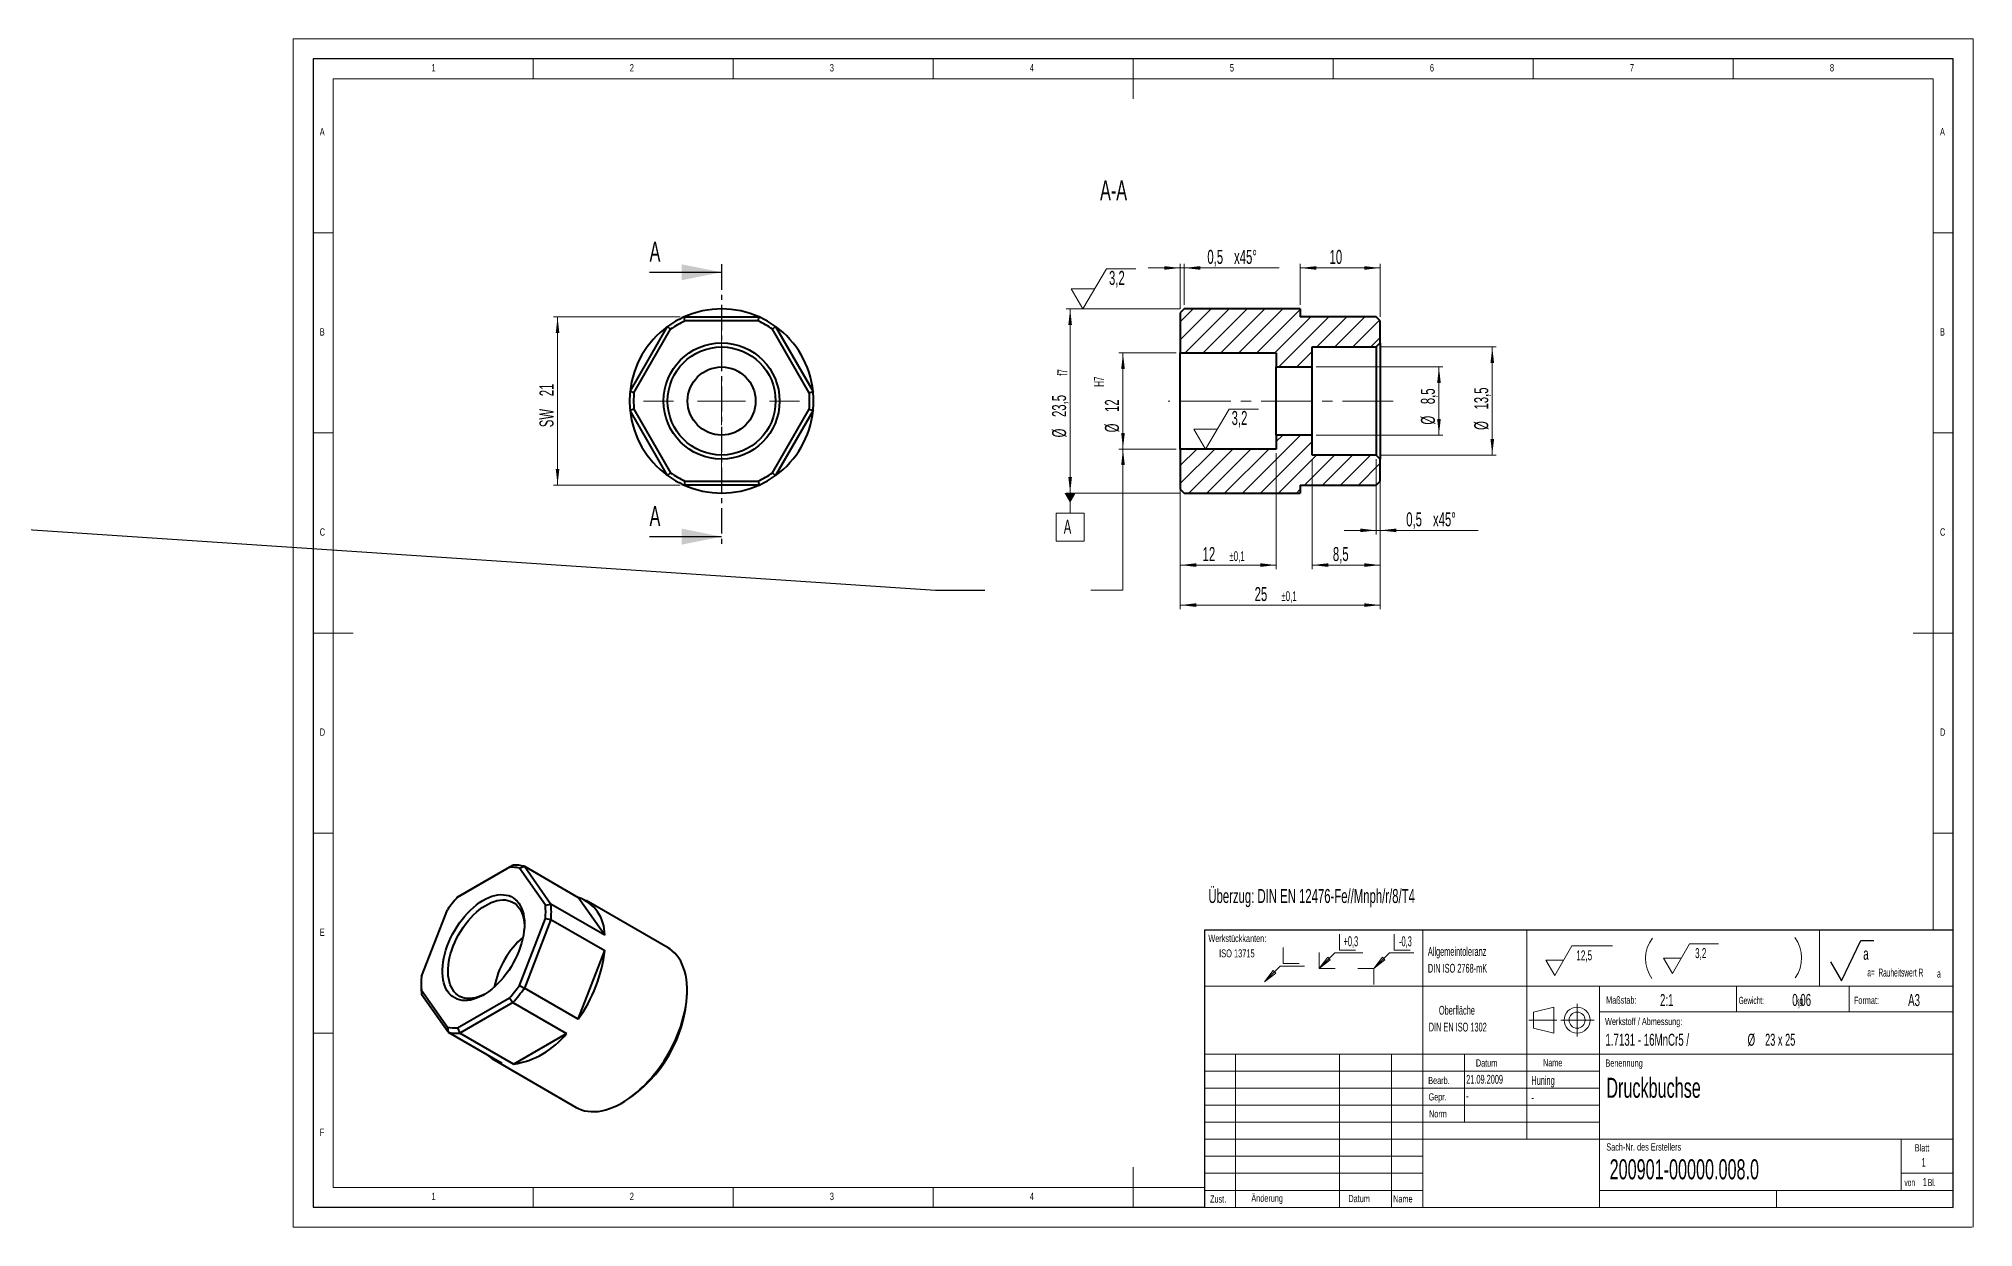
# Model space of a CAD drawing. Header units: millimetres. Extents: x -547 to 420, y 0 to 297.
# Drawn here: x -63.6 to 420, y 0 to 297 of the extents above; entities that cross this region are included whole.
import ezdxf

# ---------------------------------------------------------------- set-up
doc = ezdxf.new("R2010")
doc.units = ezdxf.units.MM
doc.linetypes.add('CENTER', pattern=[10.16, 6.35, -1.27, 1.27, -1.27])
doc.linetypes.add('CENTERX2', pattern=[20.32, 12.7, -2.54, 2.54, -2.54])
doc.layers.add('SLD-0', color=7, linetype='Continuous')
doc.styles.add('SLDTEXTSTYLE0', font='TXT', dxfattribs={"width": 0.605})
doc.styles.add('SLDTEXTSTYLE1', font='TXT', dxfattribs={"width": 0.554584})
doc.styles.add('SLDTEXTSTYLE2', font='TXT', dxfattribs={"width": 0.491563})
doc.styles.add('SLDTEXTSTYLE3', font='TXT', dxfattribs={"width": 0.75})
doc.styles.add('SLDTEXTSTYLE4', font='TXT', dxfattribs={"width": 0.575})
doc.styles.add('SLDTEXTSTYLE5', font='TXT', dxfattribs={"width": 0.5375})
doc.styles.add('SLDTEXTSTYLE6', font='TXT', dxfattribs={"width": 0.548462})
doc.dimstyles.new('SLDDIMSTYLE0', dxfattribs={"dimtxt": 3.5, "dimasz": 4, "dimexe": 0, "dimexo": 0.0625, "dimgap": 0.875, "dimtad": 1, "dimlfac": 0.5, "dimrnd": 1e-09, "dimzin": 12, "dimdsep": 46, "dimtxsty": 'SLDTEXTSTYLE0', "dimsah": 1, "dimcen": 0.09, "dimadec": 0, "dimazin": 0, "dimtfac": 1, "dimtofl": 0, "dimtmove": 0, "dimatfit": 3, "dimfxl": 1, "dimfrac": 2, "dimtolj": 1, "dimtzin": 12, "dimarcsym": 0})
doc.dimstyles.new('SLDDIMSTYLE1', dxfattribs={"dimtxt": 3.5, "dimasz": 4, "dimexe": 0, "dimexo": 0.0625, "dimgap": 0.875, "dimtad": 1, "dimlfac": 0.5, "dimrnd": 1e-09, "dimzin": 12, "dimdsep": 46, "dimtxsty": 'SLDTEXTSTYLE0', "dimsah": 1, "dimcen": 0.09, "dimadec": 0, "dimazin": 0, "dimtfac": 1, "dimtofl": 0, "dimtmove": 0, "dimatfit": 3, "dimfxl": 1, "dimfrac": 2, "dimtolj": 1, "dimtzin": 12, "dimarcsym": 0})
doc.dimstyles.new('SLDDIMSTYLE2', dxfattribs={"dimtxt": 3.5, "dimasz": 4, "dimexe": 0, "dimexo": 0.0625, "dimgap": 0.875, "dimtad": 1, "dimlfac": 0.5, "dimrnd": 1e-09, "dimzin": 12, "dimdsep": 46, "dimtxsty": 'SLDTEXTSTYLE0', "dimsah": 1, "dimcen": 0.09, "dimadec": 0, "dimazin": 0, "dimtfac": 1, "dimtofl": 0, "dimtmove": 0, "dimatfit": 3, "dimfxl": 1, "dimfrac": 2, "dimtolj": 1, "dimtzin": 12, "dimarcsym": 0})
doc.dimstyles.new('SLDDIMSTYLE3', dxfattribs={"dimtxt": 3.5, "dimasz": 4, "dimexe": 0, "dimexo": 0.0625, "dimgap": 0.875, "dimtad": 1, "dimlfac": 0.5, "dimrnd": 1e-09, "dimzin": 12, "dimdsep": 46, "dimtxsty": 'SLDTEXTSTYLE0', "dimsah": 1, "dimcen": 0.09, "dimadec": 0, "dimazin": 0, "dimtol": 1, "dimtp": 0.1, "dimtm": 0.1, "dimtfac": 1, "dimtdec": 1, "dimtofl": 0, "dimtmove": 0, "dimatfit": 3, "dimfxl": 1, "dimfrac": 2, "dimtolj": 1, "dimarcsym": 0})
doc.dimstyles.new('SLDDIMSTYLE4', dxfattribs={"dimtxt": 3.5, "dimasz": 4, "dimexe": 0, "dimexo": 0.0625, "dimgap": 0.875, "dimtad": 1, "dimlfac": 0.5, "dimrnd": 1e-09, "dimzin": 12, "dimdsep": 46, "dimtxsty": 'SLDTEXTSTYLE0', "dimsah": 1, "dimcen": 0.09, "dimadec": 0, "dimazin": 0, "dimtfac": 1, "dimtofl": 0, "dimtmove": 0, "dimatfit": 3, "dimfxl": 1, "dimfrac": 2, "dimtolj": 1, "dimtzin": 12, "dimarcsym": 0})
doc.dimstyles.new('SLDDIMSTYLE6', dxfattribs={"dimtxt": 0, "dimasz": 4, "dimexe": 0, "dimexo": 0.0625, "dimgap": 0, "dimtad": 0, "dimtih": 1, "dimtoh": 1, "dimdec": 0, "dimrnd": 1e-09, "dimzin": 0, "dimdsep": 46, "dimtxsty": 'Standard', "dimblk1": 'NONE', "dimblk2": 'NONE', "dimsah": 1, "dimcen": 0.09, "dimadec": 0, "dimazin": 0, "dimtfac": 4, "dimtdec": 0, "dimtofl": 0, "dimtmove": 0, "dimatfit": 3, "dimldrblk": 'NONE', "dimfxl": 1, "dimfrac": 2, "dimtolj": 1, "dimtzin": 0, "dimarcsym": 0})

# ---------------------------------------------------------------- blocks, each defined once
blk = doc.blocks.new('Block22')
at = {"color": 7, "linetype": 'Continuous', "lineweight": 0}
for p, q in [((2.23, 0), (6.51, 7.42)), ((6.51, 7.42), (16.66, 7.42)), ((0, 3.86), (4.46, 3.86)), ((0, 3.86), (2.23, 0))]:
    blk.add_line(p, q, dxfattribs=at)
at = {"color": 7, "linetype": 'Continuous', "lineweight": 0, "insert": (7.63, 6.32), "char_height": 2.5, "attachment_point": 1, "style": 'SLDTEXTSTYLE0'}
blk.add_mtext('12,5', dxfattribs=at)
blk = doc.blocks.new('Block23')
at = {"color": 7, "linetype": 'Continuous', "lineweight": 0}
blk.add_arc((-6.86, 4.98), 8.57, 324.4695, 36.7808, dxfattribs=at)
blk = doc.blocks.new('Block24')
at = {"layer": 'SLD-0', "color": 7, "linetype": 'Continuous', "lineweight": 0}
for p, q in [((6.51, 7.42), (2.23, 0)), ((6.51, 7.42), (13.68, 7.42)), ((2.23, 0), (0, 3.86)), ((0, 3.86), (4.46, 3.86))]:
    blk.add_line(p, q, dxfattribs=at)
at = {"layer": 'SLD-0', "insert": (7.87, 6.34), "char_height": 2.5, "attachment_point": 1, "style": 'SLDTEXTSTYLE0'}
blk.add_mtext('3,2', dxfattribs=at)
blk = doc.blocks.new('Block25')
at = {"color": 7, "linetype": 'Continuous', "lineweight": 0}
blk.add_arc((8.57, 4.98), 8.57, 143.2192, 215.5305, dxfattribs=at)
blk = doc.blocks.new('Block26')
at = {"color": 9, "linetype": 'Continuous', "lineweight": 0}
for p, q in [((5.1, 4.6), (5.1, 8.6)), ((0, 0), (0, 4)), ((0, 0), (3.9, 3.9)), ((0, 0), (2.15, 2.8)), ((0, 0), (2.8, 2.15)), ((0, 0), (4, 0)), ((2.15, 2.8), (2.8, 2.15)), ((3.9, 3.9), (10.96, 3.9)), ((5.1, 4.6), (9.1, 4.6))]:
    blk.add_line(p, q, dxfattribs=at)
at = {"color": 7, "linetype": 'Continuous', "lineweight": 0, "insert": (6.11, 8.05), "char_height": 2.5, "attachment_point": 1, "style": 'SLDTEXTSTYLE1'}
blk.add_mtext('+0,3', dxfattribs=at)
blk = doc.blocks.new('Block27')
at = {"color": 9, "linetype": 'Continuous', "lineweight": 0}
for p, q in [((4.596194, 4.596194), (4.596194, 8.596194)), ((0, 0), (3.896194, 3.896194)), ((0, 0), (2.149051, 2.800697)), ((0, 0), (2.800697, 2.14905)), ((2.149051, 2.800697), (2.800697, 2.14905)), ((3.896194, 3.896194), (10.010473, 3.896194)), ((4.596194, 4.596194), (8.596194, 4.596194))]:
    blk.add_line(p, q, dxfattribs=at)
blk = doc.blocks.new('Block28')
at = {"layer": 'SLD-0'}
for p, q in [((2.77, 0), (7.58, 10.04)), ((7.58, 10.04), (10.86, 10.04)), ((0, 4.71), (2.77, 0))]:
    blk.add_line(p, q, dxfattribs=at)
at = {"layer": 'SLD-0', "attachment_point": 1}
for s, insert, char_height, style in [('a', (8.22, 8.23), 3, 'SLDTEXTSTYLE0'), ('a=', (9.24, 3.08), 2, 'SLDTEXTSTYLE2'), ('Rauheitswert R', (12.01, 3.03), 2, 'SLDTEXTSTYLE2'), ('a', (26.68, 2.78), 2, 'SLDTEXTSTYLE2')]:
    blk.add_mtext(s, dxfattribs=dict(at, insert=insert, char_height=char_height, style=style))
blk = doc.blocks.new('SW_NOTE_0')
at = {"color": 0, "linetype": 'Continuous', "lineweight": 0, "char_height": 3, "attachment_point": 1}
for s, insert, style in [('1.7131 - 16MnCr5 / ', (0, 3.87), 'SLDTEXTSTYLE0'), ('%%c', (35.53, 3.87), 'SLDTEXTSTYLE0'), ('23 x 25', (39.9, 3.87), 'SLDTEXTSTYLE4')]:
    blk.add_mtext(s, dxfattribs=dict(at, insert=insert, style=style))
blk = doc.blocks.new('SW_NOTE_1')
at = {"color": 0, "linetype": 'Continuous', "lineweight": 0, "char_height": 2.2, "attachment_point": 1, "style": 'SLDTEXTSTYLE0'}
for s, insert in [('     Oberfläche', (0, 2.84)), ('DIN EN ISO 1302', (0, -1.36))]:
    blk.add_mtext(s, dxfattribs=dict(at, insert=insert))
blk = doc.blocks.new('SW_NOTE_2')
at = {"color": 0, "linetype": 'Continuous', "lineweight": 0, "char_height": 2.2, "attachment_point": 1, "style": 'SLDTEXTSTYLE0'}
for s, insert in [('Allgemeintoleranz', (0, 2.84)), ('DIN ISO 2768-mK', (0, -1.36))]:
    blk.add_mtext(s, dxfattribs=dict(at, insert=insert))
blk = doc.blocks.new('*D11')
at = {"color": 7, "linetype": 'Continuous', "lineweight": 15}
for p, q in [((96.73, 227.48), (65.11, 227.48)), ((66.11, 227.48), (66.11, 185.48)), ((96.73, 185.48), (65.11, 185.48))]:
    blk.add_line(p, q, dxfattribs=at)
for points in [[(66.11, 227.48), (65.66, 223.48), (66.56, 223.48)], [(66.11, 185.48), (66.56, 189.48), (65.66, 189.48)]]:
    blk.add_solid(points, dxfattribs=at)
at = {"color": 7, "linetype": 'Continuous', "lineweight": 15, "char_height": 3.5, "attachment_point": 1, "rotation": 90, "style": 'SLDTEXTSTYLE0'}
for s, insert in [('21', (61.6, 207.67)), ('SW', (61.6, 199.93))]:
    blk.add_mtext(s, dxfattribs=dict(at, insert=insert))
blk = doc.blocks.new('SW_CENTERMARKSYMBOL_0')
at = {"color": 0, "linetype": 'Continuous', "lineweight": 0}
for p, q in [((0, 12), (0, 19.5)), ((0, 0), (0, 6)), ((-12, 0), (-19.5, 0)), ((0, 0), (-6, 0)), ((0, 0), (0, -6)), ((0, 0), (6, 0)), ((12, 0), (19.5, 0)), ((0, -12), (0, -19.5))]:
    blk.add_line(p, q, dxfattribs=at)
blk = doc.blocks.new('*D13')
at = {"color": 7, "linetype": 'Continuous', "lineweight": 15}
for p, q in [((220.76, 218.48), (206.45, 218.48)), ((207.45, 218.48), (207.45, 194.48)), ((220.76, 194.48), (206.45, 194.48)), ((207.45, 194.48), (207.45, 159.17)), ((207.45, 159.17), (199.45, 159.17))]:
    blk.add_line(p, q, dxfattribs=at)
for points in [[(207.45, 218.48), (207, 214.48), (207.9, 214.48)], [(207.45, 194.48), (207.9, 198.48), (207, 198.48)], [(207.45, 194.48), (207, 190.48), (207.9, 190.48)]]:
    blk.add_solid(points, dxfattribs=at)
at = {"color": 7, "linetype": 'Continuous', "lineweight": 15, "attachment_point": 1, "rotation": 90, "style": 'SLDTEXTSTYLE0'}
for s, insert, char_height in [('H7', (200.23, 210.02), 2.45), ('12', (202.94, 203.74), 3.5), ('%%c', (202.94, 198.64), 3.5)]:
    blk.add_mtext(s, dxfattribs=dict(at, insert=insert, char_height=char_height))
blk = doc.blocks.new('*D14')
at = {"color": 7, "linetype": 'Continuous', "lineweight": 15}
for p, q in [((255.76, 214.98), (287.43, 214.98)), ((286.43, 214.98), (286.43, 197.98)), ((255.76, 197.98), (287.43, 197.98))]:
    blk.add_line(p, q, dxfattribs=at)
for points in [[(286.43, 214.98), (285.98, 210.98), (286.88, 210.98)], [(286.43, 197.98), (286.88, 201.98), (285.98, 201.98)]]:
    blk.add_solid(points, dxfattribs=at)
at = {"color": 7, "linetype": 'Continuous', "lineweight": 15, "char_height": 3.5, "attachment_point": 1, "rotation": 90, "style": 'SLDTEXTSTYLE0'}
for s, insert in [('8,5', (281.92, 205.68)), ('%%c', (281.92, 200.58))]:
    blk.add_mtext(s, dxfattribs=dict(at, insert=insert))
blk = doc.blocks.new('*D15')
at = {"color": 7, "linetype": 'Continuous', "lineweight": 15}
for p, q in [((271.76, 219.98), (300.76, 219.98)), ((299.76, 219.98), (299.76, 192.98)), ((271.76, 192.98), (300.76, 192.98))]:
    blk.add_line(p, q, dxfattribs=at)
for points in [[(299.76, 219.98), (299.31, 215.98), (300.21, 215.98)], [(299.76, 192.98), (300.21, 196.98), (299.31, 196.98)]]:
    blk.add_solid(points, dxfattribs=at)
at = {"color": 7, "linetype": 'Continuous', "lineweight": 15, "char_height": 3.5, "attachment_point": 1, "rotation": 90, "style": 'SLDTEXTSTYLE0'}
for s, insert in [('13,5', (295.25, 204.35)), ('%%c', (295.25, 199.25))]:
    blk.add_mtext(s, dxfattribs=dict(at, insert=insert))
blk = doc.blocks.new('*D16')
at = {"color": 7, "linetype": 'Continuous', "lineweight": 15}
for p, q in [((270.76, 191.98), (270.76, 173.15)), ((271.76, 190.98), (271.76, 173.15)), ((270.76, 174.15), (262.76, 174.15)), ((271.76, 174.15), (270.76, 174.15)), ((271.76, 174.15), (296.2, 174.15))]:
    blk.add_line(p, q, dxfattribs=at)
for points in [[(270.76, 174.15), (266.76, 174.6), (266.76, 173.7)], [(271.76, 174.15), (275.76, 173.7), (275.76, 174.6)]]:
    blk.add_solid(points, dxfattribs=at)
at = {"color": 7, "linetype": 'Continuous', "lineweight": 15, "char_height": 3.5, "attachment_point": 1, "style": 'SLDTEXTSTYLE0'}
for s, insert in [('0,5', (278.25, 178.66)), ('x45°', (284.94, 178.66))]:
    blk.add_mtext(s, dxfattribs=dict(at, insert=insert))
blk = doc.blocks.new('*D17')
at = {"color": 7, "linetype": 'Continuous', "lineweight": 15}
for p, q in [((254.76, 191.98), (254.76, 164.48)), ((271.76, 185.48), (271.76, 164.48)), ((254.76, 165.48), (271.76, 165.48))]:
    blk.add_line(p, q, dxfattribs=at)
for points in [[(254.76, 165.48), (258.76, 165.03), (258.76, 165.93)], [(271.76, 165.48), (267.76, 165.93), (267.76, 165.03)]]:
    blk.add_solid(points, dxfattribs=at)
at = {"color": 7, "linetype": 'Continuous', "lineweight": 15, "insert": (259.92, 169.99), "char_height": 3.5, "attachment_point": 1, "style": 'SLDTEXTSTYLE0'}
blk.add_mtext('8,5', dxfattribs=at)
blk = doc.blocks.new('*D18')
at = {"color": 7, "linetype": 'Continuous', "lineweight": 15}
for p, q in [((221.76, 193.48), (221.76, 164.48)), ((245.76, 193.48), (245.76, 164.48)), ((245.76, 165.48), (221.76, 165.48))]:
    blk.add_line(p, q, dxfattribs=at)
for points in [[(221.76, 165.48), (225.76, 165.03), (225.76, 165.93)], [(245.76, 165.48), (241.76, 165.93), (241.76, 165.03)]]:
    blk.add_solid(points, dxfattribs=at)
at = {"color": 7, "linetype": 'Continuous', "lineweight": 15, "attachment_point": 1, "style": 'SLDTEXTSTYLE0'}
for s, insert, char_height in [('12', (227.36, 169.99), 3.5), ('±0,1', (234.04, 168.94), 2.45)]:
    blk.add_mtext(s, dxfattribs=dict(at, insert=insert, char_height=char_height))
blk = doc.blocks.new('*D19')
at = {"color": 7, "linetype": 'Continuous', "lineweight": 15}
for p, q in [((221.76, 239.72), (213.76, 239.72)), ((221.76, 229.48), (221.76, 240.72)), ((222.76, 239.72), (221.76, 239.72)), ((222.76, 230.48), (222.76, 240.72)), ((222.76, 239.72), (246.49, 239.72))]:
    blk.add_line(p, q, dxfattribs=at)
for points in [[(221.76, 239.72), (217.76, 240.17), (217.76, 239.27)], [(222.76, 239.72), (226.76, 239.27), (226.76, 240.17)]]:
    blk.add_solid(points, dxfattribs=at)
at = {"color": 7, "linetype": 'Continuous', "lineweight": 15, "char_height": 3.5, "attachment_point": 1, "style": 'SLDTEXTSTYLE0'}
for s, insert in [('0,5', (228.54, 244.23)), ('x45°', (235.22, 244.23))]:
    blk.add_mtext(s, dxfattribs=dict(at, insert=insert))
blk = doc.blocks.new('*D20')
at = {"color": 7, "linetype": 'Continuous', "lineweight": 15}
for p, q in [((251.76, 230.48), (251.76, 240.72)), ((251.76, 239.72), (271.76, 239.72)), ((271.76, 227.48), (271.76, 240.72))]:
    blk.add_line(p, q, dxfattribs=at)
for points in [[(251.76, 239.72), (255.76, 239.27), (255.76, 240.17)], [(271.76, 239.72), (267.76, 240.17), (267.76, 239.27)]]:
    blk.add_solid(points, dxfattribs=at)
at = {"color": 7, "linetype": 'Continuous', "lineweight": 15, "insert": (259.09, 244.23), "char_height": 3.5, "attachment_point": 1, "style": 'SLDTEXTSTYLE0'}
blk.add_mtext('10', dxfattribs=at)
blk = doc.blocks.new('*D21')
at = {"color": 7, "linetype": 'Continuous', "lineweight": 15}
for p, q in [((271.76, 185.48), (271.76, 154.48)), ((221.76, 183.48), (221.76, 154.48)), ((221.76, 155.48), (271.76, 155.48))]:
    blk.add_line(p, q, dxfattribs=at)
for points in [[(221.76, 155.48), (225.76, 155.03), (225.76, 155.93)], [(271.76, 155.48), (267.76, 155.93), (267.76, 155.03)]]:
    blk.add_solid(points, dxfattribs=at)
at = {"color": 7, "linetype": 'Continuous', "lineweight": 15, "attachment_point": 1, "style": 'SLDTEXTSTYLE0'}
for s, insert, char_height in [('25', (240.36, 159.99), 3.5), ('±0,1', (247.04, 158.94), 2.45)]:
    blk.add_mtext(s, dxfattribs=dict(at, insert=insert, char_height=char_height))
blk = doc.blocks.new('*D22')
at = {"color": 7, "linetype": 'Continuous', "lineweight": 15}
for p, q in [((221.76, 229.48), (193.24, 229.48)), ((194.24, 229.48), (194.24, 195.79)), ((194.24, 229.48), (194.24, 183.48)), ((221.76, 183.48), (193.24, 183.48))]:
    blk.add_line(p, q, dxfattribs=at)
for points in [[(194.24, 229.48), (193.79, 225.48), (194.69, 225.48)], [(194.24, 183.48), (194.69, 187.48), (193.79, 187.48)]]:
    blk.add_solid(points, dxfattribs=at)
at = {"color": 7, "linetype": 'Continuous', "lineweight": 15, "attachment_point": 1, "rotation": 90, "style": 'SLDTEXTSTYLE0'}
for s, insert, char_height in [('f7', (191.08, 212.77), 2.45), ('23,5', (189.73, 202.48), 3.5), ('%%c', (189.73, 197.38), 3.5)]:
    blk.add_mtext(s, dxfattribs=dict(at, insert=insert, char_height=char_height))
blk = doc.blocks.new('_NONE')
blk = doc.blocks.new('SW_SFSYMBOL_0')
at = {"color": 0, "linetype": 'Continuous', "lineweight": 0}
for p, q in [((-6.54, -5), (-0.65, 5)), ((-0.65, 5), (6.68, 5)), ((-6.54, -5), (-9.49, 0)), ((-3.6, 0), (-9.49, 0))]:
    blk.add_line(p, q, dxfattribs=at)
at = {"color": 0, "linetype": 'Continuous', "lineweight": 0, "insert": (0, 4.51), "char_height": 3.5, "attachment_point": 1, "style": 'SLDTEXTSTYLE0'}
blk.add_mtext('3,2', dxfattribs=at)
blk = doc.blocks.new('SW_SFSYMBOL_1')
at = {"color": 0, "linetype": 'Continuous', "lineweight": 0}
for p, q in [((-6.54, -5), (-0.65, 5)), ((-0.65, 5), (6.68, 5)), ((-6.54, -5), (-9.49, 0)), ((-3.6, 0), (-9.49, 0)), ((17.81, -5), (-7.54, -5))]:
    blk.add_line(p, q, dxfattribs=at)
at = {"color": 0, "linetype": 'Continuous', "lineweight": 0, "insert": (0, 4.51), "char_height": 3.5, "attachment_point": 1, "style": 'SLDTEXTSTYLE0'}
blk.add_mtext('3,2', dxfattribs=at)
blk = doc.blocks.new('SW_DATUMTAG_0')
at = {"color": 0, "linetype": 'Continuous', "lineweight": 0}
for p, q in [((1.6, 11.2), (1.6, 6.19)), ((-1.9, 6.19), (5.1, 6.19)), ((-1.9, -0.81), (-1.9, 6.19)), ((5.1, 6.19), (5.1, -0.81)), ((5.1, -0.81), (-1.9, -0.81))]:
    blk.add_line(p, q, dxfattribs=at)
blk.add_solid([(0.2, 11.2), (3, 11.2), (1.6, 8.75)], dxfattribs=at)
at = {"color": 0, "linetype": 'Continuous', "lineweight": 0, "insert": (0, 4.51, 11.7), "char_height": 3.5, "attachment_point": 1, "style": 'SLDTEXTSTYLE0'}
blk.add_mtext('A', dxfattribs=at)

msp = doc.modelspace()

# ---------------------------------------------------------------- hatches: boundary and pattern name
at = {"linetype": 'Continuous', "lineweight": 0}
h = msp.add_hatch(dxfattribs=at)
h.set_pattern_fill('ANSI31', style=0)
h.paths.add_polyline_path([(254.764, 219.975), (270.764, 219.975), (271.764, 220.975), (271.764, 226.475), (270.764, 227.475), (251.764, 227.475), (251.764, 229.475), (222.764, 229.475), (221.764, 228.475), (221.764, 218.475), (245.764, 218.475), (245.764, 214.975), (254.764, 214.975)], flags=0)
h = msp.add_hatch(dxfattribs=at)
h.set_pattern_fill('ANSI31', style=0)
h.paths.add_polyline_path([(271.764, 186.475), (271.764, 191.975), (270.764, 192.975), (254.764, 192.975), (254.764, 197.975), (245.764, 197.975), (245.764, 194.475), (221.764, 194.475), (221.764, 184.475), (222.764, 183.475), (251.764, 183.475), (251.764, 185.475), (270.764, 185.475)], flags=0)

# ---------------------------------------------------------------- linework, layer by layer
at = {"color": 7, "linetype": 'Continuous', "lineweight": 0}
for p, q in [((0, 297), (0, 0.017)), ((420, 297), (0, 297)), ((419.993, 0.037), (420, 297)), ((60, 287), (60, 292)), ((110, 292), (110, 287)), ((160, 287), (160, 292)), ((210, 292), (210, 282)), ((260, 287), (260, 292)), ((310, 292), (310, 287)), ((360, 287), (360, 292)), ((410, 287), (10, 287)), ((10, 287), (10, 10)), ((410, 287), (410, 74.25)), ((10, 248.5), (5, 248.5)), ((415, 248.5), (410, 248.5)), ((5, 198.5), (10, 198.5)), ((410, 198.5), (415, 198.5)), ((5, 148.5), (15, 148.5)), ((415, 148.5), (405, 148.5)), ((5, 98.5), (10, 98.5)), ((410, 98.5), (415, 98.5)), ((308.4, 60.25), (308.4, 74.25)), ((381.554, 74.25), (381.554, 60.25)), ((308.4, 60.25), (308.4, 22)), ((360.824, 60.25), (360.824, 53.875)), ((389, 60.25), (389, 53.875)), ((415, 53.875), (326.6, 53.875)), ((10, 48.5), (5, 48.5)), ((326.6, 39), (227.8, 39)), ((235.6, 43.25), (235.6, 5)), ((261.6, 5), (261.6, 43.25)), ((274.6, 43.25), (274.6, 5)), ((292.8, 26.25), (292.8, 43.25)), ((326.6, 34.75), (227.8, 34.75)), ((326.6, 30.5), (227.8, 30.5)), ((326.6, 26.25), (227.8, 26.25)), ((282.4, 22), (227.8, 22)), ((402, 9.25), (402, 22)), ((210, 5), (210, 15)), ((282.4, 17.75), (227.8, 17.75)), ((10, 10), (227.8, 10)), ((60, 5), (60, 10)), ((110, 10), (110, 5)), ((160, 5), (160, 10)), ((282.4, 13.5), (227.8, 13.5)), ((415, 13.5), (402, 13.5)), ((326.6, 9.25), (415, 9.25)), ((370.8, 5), (370.8, 9.25)), ((0, 0.017), (419.733, 0.02))]:
    msp.add_line(p, q, dxfattribs=at)
at = {"color": 7, "linetype": 'Continuous', "lineweight": 30}
for p, q in [((415, 292), (5, 292)), ((5, 292), (5, 5.017)), ((415, 74.25), (415, 292)), ((89.115, 238.642), (107.115, 238.642)), ((89.115, 172.586), (107.115, 172.586)), ((227.8, 74.25), (227.8, 5.017)), ((415, 74.25), (227.8, 74.25)), ((415, 5), (415, 74.25)), ((5, 5.017), (227.8, 5.017)), ((227.8, 5.017), (415, 5))]:
    msp.add_line(p, q, dxfattribs=at)
at = {"color": 7, "linetype": 'CENTER', "lineweight": 30}
msp.add_line((107.115, 240.642), (107.115, 170.586), dxfattribs=at)
at = {"color": 7, "linetype": 'Continuous', "lineweight": 40}
for p, q in [((97.95, 226.475), (97.734, 227.475)), ((97.734, 227.475), (116.496, 227.475)), ((116.28, 226.475), (116.496, 227.475)), ((222.764, 229.475), (221.764, 228.475)), ((221.764, 228.475), (221.764, 218.475)), ((251.764, 229.475), (222.764, 229.475)), ((251.764, 229.475), (251.764, 227.475)), ((270.764, 227.475), (251.764, 227.475)), ((271.764, 226.475), (270.764, 227.475)), ((84.238, 208.851), (93.619, 225.099)), ((85.212, 208.538), (94.377, 224.412)), ((93.619, 225.099), (94.377, 224.412)), ((116.28, 226.475), (97.95, 226.475)), ((119.853, 224.412), (120.611, 225.099)), ((129.018, 208.538), (119.853, 224.412)), ((120.611, 225.099), (129.992, 208.851)), ((271.764, 220.975), (271.764, 226.475)), ((221.764, 194.475), (221.764, 218.475)), ((221.764, 218.475), (245.764, 218.475)), ((245.764, 218.475), (245.764, 214.975)), ((254.764, 214.975), (254.764, 219.975)), ((254.764, 219.975), (270.764, 219.975)), ((270.764, 219.975), (271.764, 220.975)), ((270.764, 219.975), (270.764, 192.975)), ((271.764, 220.975), (271.764, 191.975)), ((245.764, 214.975), (254.764, 214.975)), ((245.764, 197.975), (245.764, 214.975)), ((254.764, 197.975), (254.764, 214.975)), ((85.212, 208.538), (84.238, 208.851)), ((129.018, 208.538), (129.992, 208.851)), ((85.212, 204.412), (84.238, 204.099)), ((93.619, 187.851), (84.238, 204.099)), ((85.212, 204.412), (94.377, 188.538)), ((119.853, 188.538), (129.018, 204.412)), ((129.992, 204.099), (120.611, 187.851)), ((129.018, 204.412), (129.992, 204.099)), ((245.764, 194.475), (221.764, 194.475)), ((221.764, 194.475), (221.764, 184.475)), ((254.764, 197.975), (245.764, 197.975)), ((245.764, 197.975), (245.764, 194.475)), ((254.764, 192.975), (254.764, 197.975)), ((270.764, 192.975), (254.764, 192.975)), ((271.764, 191.975), (270.764, 192.975)), ((271.764, 186.475), (271.764, 191.975)), ((94.377, 188.538), (93.619, 187.851)), ((97.95, 186.475), (97.734, 185.475)), ((116.496, 185.475), (97.734, 185.475)), ((97.95, 186.475), (116.28, 186.475)), ((116.28, 186.475), (116.496, 185.475)), ((119.853, 188.538), (120.611, 187.851)), ((221.764, 184.475), (222.764, 183.475)), ((251.764, 185.475), (270.764, 185.475)), ((251.764, 185.475), (251.764, 183.475)), ((270.764, 185.475), (271.764, 186.475)), ((222.764, 183.475), (251.764, 183.475)), ((54.07, 89.977), (41.108, 82.495)), ((41.663, 82.815), (54.929, 90.474)), ((54.07, 89.977), (54.929, 90.474)), ((56.596, 89.751), (57.839, 90.214)), ((63.077, 80.531), (56.596, 89.751)), ((57.839, 90.214), (71.274, 82.458)), ((57.839, 90.214), (64.472, 80.776)), ((41.108, 82.495), (41.663, 82.815)), ((77.907, 73.02), (71.274, 82.458)), ((32.101, 62.649), (38.582, 79.352)), ((63.077, 80.531), (64.472, 80.776)), ((77.907, 73.02), (64.472, 80.776)), ((93.736, 69.822), (73.23, 81.66)), ((56.596, 60.458), (63.077, 77.162)), ((64.472, 76.895), (57.839, 59.799)), ((63.077, 77.162), (64.472, 76.895)), ((64.472, 76.895), (77.907, 69.14)), ((71.274, 52.043), (77.907, 69.14)), ((32.033, 60.925), (32.033, 60.108)), ((32.101, 59.28), (38.582, 50.059)), ((32.101, 59.28), (32.12, 58.219)), ((38.753, 48.781), (32.12, 58.219)), ((56.596, 60.458), (57.839, 59.799)), ((71.274, 52.043), (57.839, 59.799)), ((98.501, 58.476), (98.501, 59.292)), ((41.108, 49.833), (54.07, 57.316)), ((54.929, 56.179), (41.663, 48.52)), ((54.07, 57.316), (54.929, 56.179)), ((54.929, 56.179), (68.364, 48.423)), ((38.582, 50.059), (38.753, 48.781)), ((38.753, 48.781), (52.188, 41.025)), ((41.108, 49.833), (41.663, 48.52)), ((55.098, 40.765), (41.663, 48.52)), ((55.098, 40.765), (68.364, 48.423)), ((50.232, 41.822), (70.738, 29.984)), ((82.24, 31.124), (82.947, 31.533))]:
    msp.add_line(p, q, dxfattribs=at)
at = {"color": 7, "linetype": 'CENTERX2', "lineweight": 0}
for p, q in [((275.026, 206.475), (218.764, 206.475)), ((320.964, 55.832), (320.964, 47.68)), ((308.935, 51.778), (315.889, 51.778)), ((316.892, 51.778), (325.262, 51.778))]:
    msp.add_line(p, q, dxfattribs=at)
at = {"color": 9, "linetype": 'Continuous', "lineweight": 0}
for p, q in [((275.233, 69.281), (275.233, 73.281)), ((270.137, 64.685), (274.033, 68.581)), ((274.033, 68.581), (280.147, 68.581)), ((275.233, 69.281), (279.233, 69.281)), ((266.137, 64.685), (270.137, 64.685)), ((270.137, 64.685), (272.286, 67.486)), ((270.137, 64.685), (272.938, 66.834)), ((270.137, 60.685), (270.137, 64.685)), ((272.286, 67.486), (272.938, 66.834))]:
    msp.add_line(p, q, dxfattribs=at)
at = {"color": 7, "linetype": 'Continuous', "lineweight": 15}
for p, q in [((282.4, 5), (282.4, 74.25)), ((282.4, 60.25), (227.8, 60.25)), ((282.4, 60.25), (415, 60.25)), ((326.6, 60.25), (326.6, 5)), ((310.064, 53.77), (315.135, 54.99)), ((310.064, 53.77), (310.064, 49.741)), ((315.135, 54.99), (315.135, 48.521)), ((315.135, 48.521), (310.064, 49.741)), ((415, 43.25), (227.8, 43.25)), ((282.4, 22), (415, 22)), ((227.8, 9.25), (282.4, 9.25))]:
    msp.add_line(p, q, dxfattribs=at)
at = {"color": 7, "linetype": 'Continuous', "lineweight": 40, "flags": 128}
for points in [[(57.842, 75.824), (57.813, 74.912), (57.725, 73.971), (57.579, 73.006), (57.375, 72.024), (57.116, 71.03), (56.802, 70.029), (56.436, 69.028), (56.018, 68.032), (55.553, 67.046), (55.042, 66.077), (54.488, 65.129), (53.894, 64.209), (53.265, 63.322), (52.603, 62.472), (51.912, 61.665), (51.197, 60.905), (50.461, 60.197), (49.708, 59.544), (48.943, 58.951), (48.171, 58.42), (47.395, 57.956), (46.62, 57.559), (45.851, 57.233), (45.092, 56.98), (44.347, 56.801), (43.62, 56.697), (42.917, 56.669), (42.24, 56.716), (41.594, 56.839), (40.982, 57.037), (40.408, 57.309), (39.875, 57.653), (39.386, 58.066), (38.944, 58.548), (38.552, 59.095), (38.212, 59.704), (37.925, 60.371), (37.694, 61.092), (37.519, 61.865), (37.402, 62.683), (37.343, 63.543), (37.343, 64.439), (37.402, 65.366), (37.519, 66.319), (37.694, 67.293), (37.925, 68.282), (38.212, 69.28), (38.552, 70.282), (38.944, 71.282), (39.386, 72.273), (39.875, 73.252), (40.408, 74.211), (40.982, 75.145), (41.594, 76.049), (42.24, 76.918), (42.917, 77.747), (43.62, 78.531), (44.347, 79.266), (45.092, 79.947), (45.851, 80.571), (46.62, 81.133), (47.395, 81.631), (48.171, 82.062), (48.943, 82.423), (49.708, 82.713), (50.461, 82.929), (51.197, 83.071), (51.912, 83.137), (52.603, 83.127), (53.265, 83.042), (53.894, 82.882), (54.488, 82.647), (55.042, 82.339), (55.553, 81.96), (56.018, 81.512), (56.436, 80.997), (56.802, 80.419), (57.116, 79.781), (57.375, 79.086), (57.579, 78.338), (57.725, 77.542), (57.813, 76.703), (57.842, 75.824)], [(40.029, 70.236), (40.429, 71.199), (40.877, 72.152), (41.372, 73.088), (41.908, 74.002), (42.485, 74.888), (43.097, 75.741), (43.741, 76.555), (44.413, 77.326), (45.109, 78.049), (45.825, 78.719), (46.556, 79.332), (47.298, 79.884), (48.046, 80.372), (48.796, 80.794), (49.542, 81.145), (50.281, 81.425), (51.007, 81.632), (51.717, 81.763), (52.406, 81.819), (53.069, 81.799), (53.703, 81.703), (54.303, 81.532), (54.867, 81.286), (55.39, 80.968), (55.869, 80.58), (56.302, 80.123), (56.685, 79.6), (57.017, 79.015), (57.294, 78.371), (57.517, 77.673), (57.682, 76.924), (57.79, 76.13), (57.836, 75.405)], [(47.95, 58.281), (47.796, 58.2), (47.05, 57.849), (46.311, 57.569), (45.585, 57.363), (44.875, 57.231), (44.186, 57.175), (43.523, 57.195), (42.889, 57.291), (42.289, 57.462), (41.725, 57.708), (41.202, 58.026), (40.723, 58.415), (40.29, 58.872), (39.907, 59.394), (39.575, 59.979), (39.298, 60.623), (39.075, 61.321), (38.91, 62.07), (38.802, 62.864), (38.753, 63.7), (38.763, 64.571), (38.832, 65.472), (38.959, 66.399), (39.143, 67.344), (39.384, 68.303), (39.68, 69.269), (40.029, 70.236)], [(70.738, 29.984), (71.355, 29.664), (72.097, 29.366), (72.876, 29.142), (73.688, 28.992), (74.53, 28.916), (75.401, 28.916), (76.295, 28.991), (77.211, 29.141), (78.145, 29.365), (79.094, 29.662), (80.054, 30.033), (81.022, 30.474), (81.994, 30.985), (82.967, 31.563), (83.937, 32.207), (84.901, 32.915), (85.856, 33.683), (86.798, 34.509), (87.723, 35.391), (88.629, 36.324), (89.512, 37.306), (90.369, 38.333), (91.197, 39.402), (91.992, 40.508), (92.753, 41.648), (93.476, 42.817), (94.159, 44.012), (94.799, 45.228), (95.394, 46.46), (95.943, 47.705), (96.442, 48.958), (96.89, 50.214), (97.286, 51.469), (97.628, 52.718), (97.914, 53.957), (98.145, 55.182), (98.319, 56.388), (98.435, 57.571), (98.493, 58.726), (98.493, 59.85), (98.435, 60.938), (98.319, 61.986), (98.145, 62.992), (97.914, 63.95), (97.628, 64.858), (97.286, 65.713), (96.89, 66.511), (96.442, 67.249), (95.943, 67.926), (95.394, 68.538), (94.799, 69.083), (94.159, 69.56), (93.736, 69.822)]]:
    msp.add_lwpolyline(points, dxfattribs=at)
at = {"color": 7, "linetype": 'Continuous', "lineweight": 40}
for radius in [14.5, 13.5, 8.5]:
    msp.add_circle((107.115, 206.475), radius, dxfattribs=at)
at = {"color": 7, "linetype": 'Continuous', "lineweight": 15}
for radius in [3.234, 2.014]:
    msp.add_circle((320.964, 51.778), radius, dxfattribs=at)
at = {"color": 7, "linetype": 'Continuous', "lineweight": 40}
for centre, radius, start, end in [((107.115, 206.475), 23, 114.07061, 125.92939), ((107.115, 206.475), 23, 65.92939, 114.07061), ((107.115, 206.475), 23, 54.07061, 65.92939), ((107.115, 206.475), 23, 125.92939, 174.07061), ((107.115, 206.475), 22, 114.61998, 125.38002), ((107.115, 206.475), 22, 54.61998, 65.38002), ((107.115, 206.475), 23, 5.92939, 54.07061), ((107.115, 206.475), 23, 174.07061, 185.92939), ((107.115, 206.475), 22, 174.61998, 185.38002), ((107.115, 206.475), 22, 354.61998, 5.38002), ((107.115, 206.475), 23, 354.07061, 5.92939), ((107.115, 206.475), 23, 185.92939, 234.07061), ((107.115, 206.475), 23, 305.92939, 354.07061), ((107.115, 206.475), 23, 234.07061, 245.92939), ((107.115, 206.475), 22, 234.61998, 245.38002), ((107.115, 206.475), 23, 245.92939, 294.07061), ((107.115, 206.475), 22, 294.61998, 305.38002), ((107.115, 206.475), 23, 294.07061, 305.92939), ((54.55, 81.108), 8.882, 76.68174, 93.09926), ((55.567, 81.204), 9.292, 75.84563, 93.93532), ((67.483, 58.706), 35.518, 137.95133, 144.45952), ((68.066, 73.153), 9.842, 359.22393, 70.97742), ((42.424, 78.846), 20.721, 355.33765, 4.66235), ((42.901, 78.836), 21.658, 354.86076, 5.13924), ((71.857, 55.896), 21.95, 130.93236, 169.07301), ((42.216, 73.152), 35.916, 324.00348, 353.58516), ((52.754, 60.964), 20.721, 175.33765, 184.66235), ((52.056, 60.083), 20.024, 179.9284, 185.34375), ((27.695, 81.104), 35.518, 317.95133, 324.45952), ((27.511, 81.199), 37.119, 317.61847, 324.7924), ((64.839, 59.947), 33.693, 302.50798, 357.49739), ((40.628, 58.702), 8.882, 256.68174, 273.09926), ((41.025, 57.791), 9.292, 255.84563, 273.93532), ((51.834, 61.738), 21.226, 278.8457, 321.14892), ((54.133, 48.579), 7.8, 224.44222, 255.56318)]:
    msp.add_arc(centre, radius, start, end, dxfattribs=at)
at = {"color": 7, "linetype": 'Continuous', "lineweight": 30}
for points in [[(107.115, 238.642), (97.115, 240.642), (97.115, 236.642)], [(107.115, 172.586), (97.115, 174.586), (97.115, 170.586)]]:
    msp.add_solid(points, dxfattribs=at)

# ---------------------------------------------------------------- block references
at = {"color": 7, "linetype": 'Continuous', "lineweight": 0}
for name, p in [('SW_SFSYMBOL_1', (203.952, 234.475)), ('SW_CENTERMARKSYMBOL_0', (107.115, 206.475)), ('SW_SFSYMBOL_0', (234.609, 199.475)), ('SW_DATUMTAG_0', (192.637, 172.277)), ('SW_NOTE_2', (283.665, 67.197)), ('SW_NOTE_1', (283.869, 52.504)), ('SW_NOTE_0', (328.041, 44.509))]:
    msp.add_blockref(name, p, dxfattribs=at)
at = {"color": 7, "linetype": 'Continuous'}
for name, p in [('Block26', (256.47, 64.685)), ('Block27', (242.853, 61.342)), ('Block22', (313.152, 62.894)), ('Block25', (338.064, 62.147)), ('Block24', (342.588, 63.43)), ('Block23', (375.374, 62.317)), ('Block28', (384.264, 61.633))]:
    msp.add_blockref(name, p, dxfattribs=at)

# ---------------------------------------------------------------- texts
at = {"color": 7, "linetype": 'Continuous', "lineweight": 0, "attachment_point": 1}
for s, insert, char_height, style in [('1', (34.583, 290.668), 1.852, 'SLDTEXTSTYLE3'), ('2', (84.167, 290.668), 1.852, 'SLDTEXTSTYLE3'), ('3', (134.167, 290.668), 1.852, 'SLDTEXTSTYLE3'), ('4', (184.167, 290.668), 1.852, 'SLDTEXTSTYLE3'), ('5', (234.167, 290.668), 1.852, 'SLDTEXTSTYLE3'), ('6', (284.167, 290.668), 1.852, 'SLDTEXTSTYLE3'), ('7', (334.167, 290.668), 1.852, 'SLDTEXTSTYLE3'), ('8', (384.167, 290.668), 1.852, 'SLDTEXTSTYLE3'), ('A', (6.667, 274.668), 1.852, 'SLDTEXTSTYLE3'), ('A', (411.667, 274.668), 1.852, 'SLDTEXTSTYLE3'), ('A-A', (201.723, 261.633), 5, 'SLDTEXTSTYLE0'), ('B', (6.667, 224.668), 1.852, 'SLDTEXTSTYLE3'), ('B', (411.667, 224.668), 1.852, 'SLDTEXTSTYLE3'), ('C', (6.667, 174.668), 1.852, 'SLDTEXTSTYLE3'), ('C', (411.667, 174.668), 1.852, 'SLDTEXTSTYLE3'), ('D', (6.667, 124.668), 1.852, 'SLDTEXTSTYLE3'), ('D', (411.667, 124.668), 1.852, 'SLDTEXTSTYLE3'), ('E', (6.667, 74.668), 1.852, 'SLDTEXTSTYLE3'), ('Werkstückkanten:    ', (228.795, 73.096), 1.8, 'SLDTEXTSTYLE0'), ('-0,3', (276.454, 72.724), 2.5, 'SLDTEXTSTYLE1'), ('ISO 13715', (231.485, 69.46), 2, 'SLDTEXTSTYLE1'), ('2:1', (341.678, 58.28), 3, 'SLDTEXTSTYLE0'), ('0,06', (374.729, 58.322), 3, 'SLDTEXTSTYLE0'), ('A3', (403.704, 58.293), 3, 'SLDTEXTSTYLE0'), ('Maßstab:', (328.218, 57.692), 1.8, 'SLDTEXTSTYLE0'), ('Gewicht:                  kg', (361.346, 57.598), 1.8, 'SLDTEXTSTYLE5'), ('Format:', (390.155, 57.624), 1.8, 'SLDTEXTSTYLE0'), ('Werkstoff / Abmessung:  ', (327.947, 52.344), 1.8, 'SLDTEXTSTYLE0'), ('Datum', (295.665, 41.98), 1.8, 'SLDTEXTSTYLE0'), ('Name', (312.431, 42.029), 1.8, 'SLDTEXTSTYLE0'), ('Benennung', (328.046, 41.952), 1.8, 'SLDTEXTSTYLE0'), ('Bearb.', (283.751, 37.607), 1.8, 'SLDTEXTSTYLE0'), ('21.09.2009', (293.239, 38.092), 2.2, 'SLDTEXTSTYLE0'), ('Huning', (309.539, 37.81), 2.2, 'SLDTEXTSTYLE0'), ('Druckbuchse', (328.275, 37.378), 5, 'SLDTEXTSTYLE0'), ('Gepr.', (283.822, 33.502), 1.8, 'SLDTEXTSTYLE0'), ('Norm', (283.95, 29.272), 1.8, 'SLDTEXTSTYLE0'), ('-', (293.225, 34), 2.2, 'SLDTEXTSTYLE0'), ('-', (309.543, 33.581), 2.2, 'SLDTEXTSTYLE0'), ('F', (6.667, 24.668), 1.852, 'SLDTEXTSTYLE3'), ('Sach-Nr. des Erstellers', (328.267, 20.988), 1.8, 'SLDTEXTSTYLE0'), ('Blatt', (405.364, 20.762), 1.8, 'SLDTEXTSTYLE0'), ('200901-00000.008.0', (329.095, 17.004), 5, 'SLDTEXTSTYLE0'), ('1', (407.082, 17.348), 2.2, 'SLDTEXTSTYLE0'), ('von       Bl.', (402.782, 12.104), 1.8, 'SLDTEXTSTYLE6'), ('1', (407.365, 12.307), 2, 'SLDTEXTSTYLE0'), ('1', (34.583, 8.668), 1.852, 'SLDTEXTSTYLE3'), ('2', (84.167, 8.668), 1.852, 'SLDTEXTSTYLE3'), ('3', (134.167, 8.668), 1.852, 'SLDTEXTSTYLE3'), ('4', (184.167, 8.668), 1.852, 'SLDTEXTSTYLE3'), ('Zust.', (229.206, 7.983), 1.8, 'SLDTEXTSTYLE0'), ('Änderung', (239.537, 8.181), 1.8, 'SLDTEXTSTYLE0'), ('Datum', (263.799, 8.102), 1.8, 'SLDTEXTSTYLE0'), ('Name', (274.976, 8.031), 1.8, 'SLDTEXTSTYLE0')]:
    msp.add_mtext(s, dxfattribs=dict(at, insert=insert, char_height=char_height, style=style))
at = {"color": 7, "linetype": 'Continuous', "char_height": 5, "attachment_point": 1, "style": 'SLDTEXTSTYLE0'}
for insert in [(89.115, 246.312), (89.115, 180.256)]:
    msp.add_mtext('A', dxfattribs=dict(at, insert=insert))
at = {"color": 8, "linetype": 'Continuous', "lineweight": 0, "insert": (228.795, 84.543), "char_height": 3.5, "attachment_point": 1, "style": 'SLDTEXTSTYLE0'}
msp.add_mtext('Überzug: DIN EN 12476-Fe//Mnph/r/8/T4', dxfattribs=at)

# ---------------------------------------------------------------- dimensions: what is measured, and where the dimension line sits
at = {"color": 7, "linetype": 'Continuous', "lineweight": 15}
for base, p1, p2, picture, middle in [((221.764, 239.717), (222.764, 229.475), (221.764, 228.475), '*D19', (236.719, 239.717)), ((270.764, 174.152), (271.764, 191.975), (270.764, 192.975), '*D16', (286.432, 174.152))]:
    dim = msp.add_linear_dim(base=base, p1=p1, p2=p2, text='<>x45°', dimstyle='SLDDIMSTYLE2', dxfattribs=at)
    dim.commit()
    dim.dimension.update_dxf_attribs({"geometry": picture, "text_midpoint": middle, "dimtype": 160})
for base, p1, p2, dimstyle, picture, middle in [((271.764, 239.717), (251.764, 229.475), (271.764, 226.475), 'SLDDIMSTYLE0', '*D20', (261.764, 239.717)), ((221.764, 165.475), (245.764, 194.475), (221.764, 194.475), 'SLDDIMSTYLE3', '*D18', (233.764, 165.475)), ((271.764, 165.475), (254.764, 192.975), (271.764, 186.475), 'SLDDIMSTYLE0', '*D17', (263.264, 165.475)), ((271.764, 155.475), (221.764, 184.475), (271.764, 186.475), 'SLDDIMSTYLE3', '*D21', (246.764, 155.475))]:
    dim = msp.add_linear_dim(base=base, p1=p1, p2=p2, dimstyle=dimstyle, dxfattribs=at)
    dim.commit()
    dim.dimension.update_dxf_attribs({"geometry": picture, "text_midpoint": middle, "dimtype": 160})
for base, p1, p2, text, dimstyle, picture, middle in [((66.115, 185.475), (97.734, 227.475), (97.734, 185.475), 'SW<>', 'SLDDIMSTYLE0', '*D11', (66.115, 206.475)), ((194.241, 183.475), (222.764, 229.475), (222.764, 183.475), '%%c<>f7', 'SLDDIMSTYLE4', '*D22', (194.241, 206.475)), ((207.448, 194.475), (221.764, 218.475), (221.764, 194.475), '%%c<>\\SH7^ ;', 'SLDDIMSTYLE1', '*D13', (207.448, 206.475)), ((299.764, 192.975), (270.764, 219.975), (270.764, 192.975), '%%c<>', 'SLDDIMSTYLE0', '*D15', (299.764, 206.475)), ((286.432, 197.975), (254.764, 214.975), (254.764, 197.975), '%%c<>', 'SLDDIMSTYLE0', '*D14', (286.432, 206.475))]:
    dim = msp.add_linear_dim(base=base, p1=p1, p2=p2, angle=90, text=text, dimstyle=dimstyle, dxfattribs=at)
    dim.commit()
    dim.dimension.update_dxf_attribs({"geometry": picture, "text_midpoint": middle, "dimtype": 160})

# ---------------------------------------------------------------- leaders
at = {"color": 7, "linetype": 'Continuous', "lineweight": 0, "has_arrowhead": 0}
msp.add_leader([(-547.167, 206.475), (160.593, 159.17), (172.905, 159.17)], dimstyle='SLDDIMSTYLE6', dxfattribs=at)

doc.saveas('drawing.dxf')
